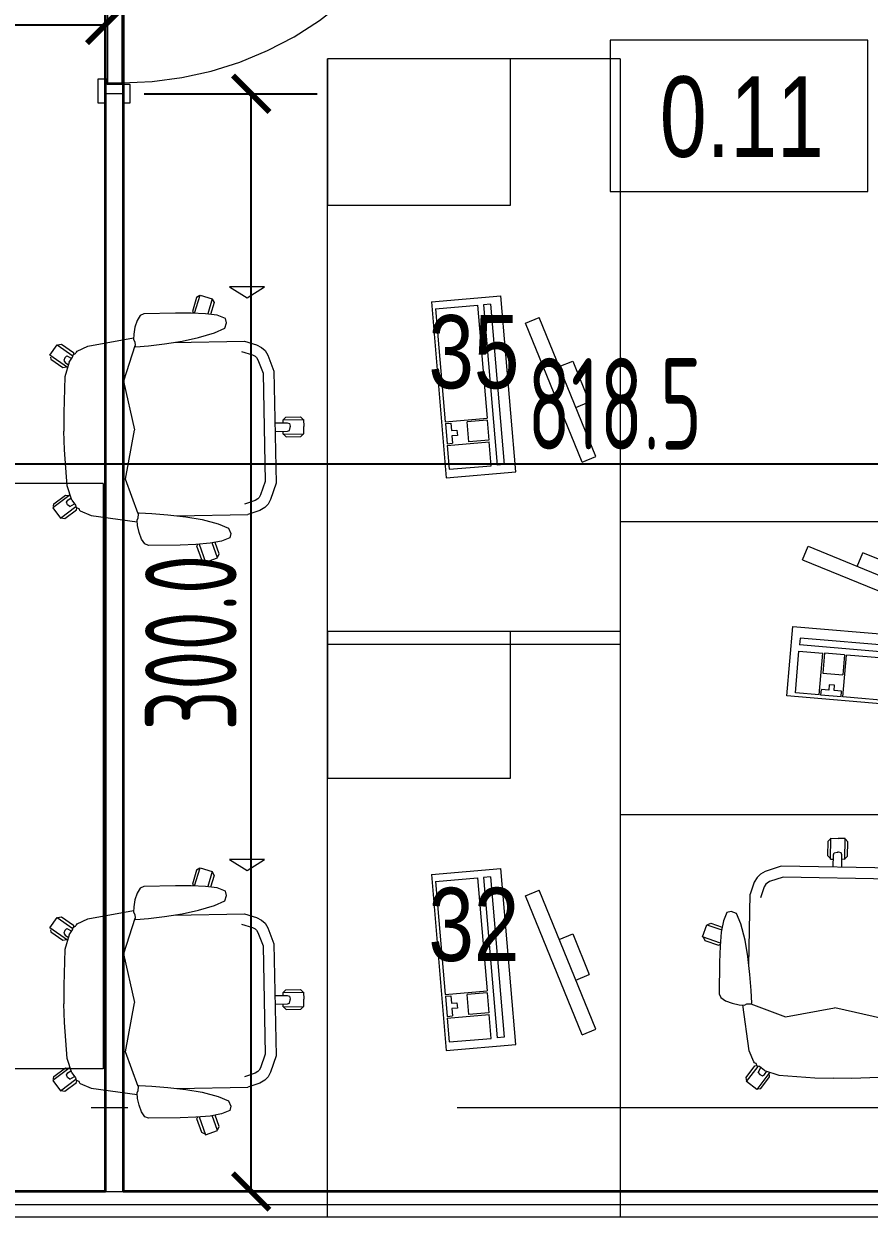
# Model space of a CAD drawing. Extents: x 6529560 to 6558080, y 5579316 to 5588131.
# Drawn here: x 6543783.3 to 6543785.61, y 5579604.228 to 5579607.489 of the extents above; entities that cross this region are included whole.
import ezdxf
from ezdxf.enums import TextEntityAlignment as Align

# ---------------------------------------------------------------- set-up
doc = ezdxf.new("R2010")
doc.units = 0
doc.header["$MEASUREMENT"] = 0
doc.header["$PDSIZE"] = -5
doc.linetypes.add('ACAD_ISO10W100', pattern=[18, 12, -3, 0, -3])
doc.linetypes.add('GR_SOLID', pattern=[0])
doc.layers.get('0').update_dxf_attribs({"color": 2, "linetype": 'CONTINUOUS', "lineweight": 5})
doc.layers.get('Defpoints').update_dxf_attribs({"linetype": 'CONTINUOUS'})
for name, color, linetype, lineweight in [('arch_drzwi i okna', 4, 'CONTINUOUS', 15), ('arch_meble', 5, 'GR_SOLID', 13), ('arch_opisy', 20, 'CONTINUOUS', 13), ('arch_osie', 181, 'CONTINUOUS', 5), ('arch_powierzchnia', 6, 'CONTINUOUS', 35), ('arch_sciany dzialowe cienkie na hali', 52, 'CONTINUOUS', 15), ('arch_wymiary', 2, 'CONTINUOUS', 13), ('AUSSENMASSE_N3', 7, 'GR_SOLID', 18)]:
    doc.layers.add(name, color=color, linetype=linetype, lineweight=lineweight)
doc.styles.add('ISO8', font='iso8.shx', dxfattribs={"width": 0.7})
doc.styles.get("Standard").update_dxf_attribs({"font": 'arial.ttf', "width": 0.75})
doc.dimstyles.new('biura', dxfattribs={"dimtxt": 0.25, "dimasz": 0.1, "dimexe": 0.18, "dimexo": 0.0625, "dimgap": 0.04, "dimtad": 1, "dimdec": 1, "dimlfac": 100, "dimzin": 0, "dimdsep": 46, "dimtxsty": 'ISO8', "dimblk": 'ARCHTICK', "dimcen": 0.09, "dimadec": 0, "dimazin": 0, "dimtfac": 1, "dimtdec": 1, "dimtix": 1, "dimtofl": 0, "dimtmove": 0, "dimatfit": 3, "dimldrblk": 'ARCHTICK', "dimfxl": 0.2, "dimfxlon": 1, "dimtolj": 1, "dimtzin": 0, "dimarcsym": 0})

# ---------------------------------------------------------------- blocks, each defined once
blk = doc.blocks.new('_ArchTick')
at = {"color": 0, "linetype": 'ByBlock', "const_width": 0.15}
blk.add_lwpolyline([(-0.5, -0.5), (0.5, 0.5)], dxfattribs=at)
blk = doc.blocks.new('*D319')
at = {"layer": 'arch_wymiary', "color": 0, "lineweight": -2, "transparency": 16777216}
for p, q in [((6543780.8222, 5579606.0893), (6543780.8222, 5579606.4652)), ((6543789.0072, 5579606.0894), (6543789.0072, 5579606.4652)), ((6543789.0072, 5579606.2852), (6543780.8222, 5579606.2852))]:
    blk.add_line(p, q, dxfattribs=at)
at = {"layer": 'Defpoints', "color": 0, "transparency": 16777216}
for p in [(6543780.8222, 5579606.2852), (6543780.8222, 5579606.0268), (6543789.0072, 5579606.0269)]:
    blk.add_point(p, dxfattribs=at)
at = {"layer": 'arch_wymiary', "color": 0, "lineweight": -2, "transparency": 16777216, "xscale": 0.1, "yscale": 0.1, "zscale": 0.1, "rotation": 180}
blk.add_blockref('_ArchTick', (6543780.8222, 5579606.2852), dxfattribs=at)
at = {"layer": 'arch_wymiary', "color": 0, "lineweight": -2, "transparency": 16777216, "xscale": 0.1, "yscale": 0.1, "zscale": 0.1}
blk.add_blockref('_ArchTick', (6543789.0072, 5579606.2852), dxfattribs=at)
at = {"layer": 'arch_wymiary', "color": 0, "transparency": 16777216, "insert": (6543784.9147, 5579606.4502), "char_height": 0.25, "attachment_point": 5, "style": 'ISO8'}
blk.add_mtext('\\A1;818.5', dxfattribs=at)
blk = doc.blocks.new('*D350')
at = {"layer": 'arch_wymiary', "color": 0, "lineweight": -2, "transparency": 16777216}
for p, q in [((6543780.8222, 5579607.0387), (6543780.8222, 5579607.6657)), ((6543783.5222, 5579607.0466), (6543783.5222, 5579607.6657)), ((6543780.8222, 5579607.4857), (6543783.5222, 5579607.4857))]:
    blk.add_line(p, q, dxfattribs=at)
at = {"layer": 'Defpoints', "color": 0, "transparency": 16777216}
for p in [(6543783.5222, 5579607.4857), (6543780.8222, 5579606.9762), (6543783.5222, 5579606.9841)]:
    blk.add_point(p, dxfattribs=at)
at = {"layer": 'arch_wymiary', "color": 0, "lineweight": -2, "transparency": 16777216, "xscale": 0.1, "yscale": 0.1, "zscale": 0.1, "rotation": 180}
blk.add_blockref('_ArchTick', (6543780.8222, 5579607.4857), dxfattribs=at)
at = {"layer": 'arch_wymiary', "color": 0, "lineweight": -2, "transparency": 16777216, "xscale": 0.1, "yscale": 0.1, "zscale": 0.1}
blk.add_blockref('_ArchTick', (6543783.5222, 5579607.4857), dxfattribs=at)
at = {"layer": 'arch_wymiary', "color": 0, "transparency": 16777216, "insert": (6543782.1722, 5579607.6507), "char_height": 0.25, "attachment_point": 5, "style": 'ISO8'}
blk.add_mtext('\\A1;270.0', dxfattribs=at)
blk = doc.blocks.new('*D351')
at = {"layer": 'arch_wymiary', "color": 0, "lineweight": -2, "transparency": 16777216}
for p, q in [((6543783.6289, 5579607.2977), (6543784.1011, 5579607.2977)), ((6543783.9211, 5579604.2977), (6543783.9211, 5579607.2977)), ((6543783.6289, 5579604.2977), (6543784.1011, 5579604.2977))]:
    blk.add_line(p, q, dxfattribs=at)
at = {"layer": 'Defpoints', "color": 0, "transparency": 16777216}
for p in [(6543783.5664, 5579607.2977), (6543783.9211, 5579607.2977), (6543783.5664, 5579604.2977)]:
    blk.add_point(p, dxfattribs=at)
at = {"layer": 'arch_wymiary', "color": 0, "lineweight": -2, "transparency": 16777216, "xscale": 0.1, "yscale": 0.1, "zscale": 0.1}
for p, rotation in [((6543783.9211, 5579607.2977), 90), ((6543783.9211, 5579604.2977), 270)]:
    blk.add_blockref('_ArchTick', p, dxfattribs=dict(at, rotation=rotation))
at = {"layer": 'arch_wymiary', "color": 0, "transparency": 16777216, "insert": (6543783.7561, 5579605.7977), "char_height": 0.25, "attachment_point": 5, "rotation": 90, "style": 'ISO8'}
blk.add_mtext('\\A1;300.0', dxfattribs=at)
blk = doc.blocks.new('biurko4')
at = {"layer": 'arch_meble'}
for p, q in [((3146.1405, -1176.7307, 0.0198), (3144.5405, -1176.7307, 0.0198)), ((3144.5405, -1176.7307, 0.0198), (3144.5405, -1177.3307, 0.0198)), ((3145.3347, -1176.8473, 0.0198), (3145.3498, -1176.8103, 0.0198)), ((3145.3498, -1176.8103, 0.0198), (3145.7296, -1176.9652, 0.0198)), ((3145.4841, -1176.8651, 0.0198), (3145.4992, -1176.8281, 0.0198)), ((3145.6104, -1176.8734, 0.0198), (3145.4992, -1176.8281, 0.0198)), ((3145.3347, -1176.8473, 0.0198), (3145.7145, -1177.0023, 0.0198)), ((3145.5953, -1176.9105, 0.0198), (3145.6104, -1176.8734, 0.0198)), ((3145.7145, -1177.0023, 0.0198), (3145.7296, -1176.9652, 0.0198)), ((3145.2916, -1177.2188, 0.0198), (3145.4323, -1177.0904, 0.0198)), ((3145.4323, -1177.0904, 0.0198), (3145.7578, -1177.4467, 0.0198)), ((3145.4253, -1177.1274, 0.0198), (3145.4115, -1177.14, 0.0198)), ((3145.722, -1177.4523, 0.0198), (3145.4253, -1177.1274, 0.0198)), ((3145.3143, -1177.2288, 0.0198), (3145.399, -1177.1514, 0.0198)), ((3145.399, -1177.1514, 0.0198), (3145.4428, -1177.1994, 0.0198)), ((3145.7082, -1177.4649, 0.0198), (3145.4115, -1177.14, 0.0198)), ((3145.3581, -1177.2768, 0.0198), (3145.4428, -1177.1994, 0.0198)), ((3145.6171, -1177.5752, 0.0198), (3145.2916, -1177.2188, 0.0198)), ((3145.3581, -1177.2768, 0.0198), (3145.3143, -1177.2288, 0.0198)), ((3145.4462, -1177.2031, 0.0198), (3145.4058, -1177.24, 0.0198)), ((3145.4833, -1177.2437, 0.0198), (3145.4462, -1177.2031, 0.0198)), ((3145.4019, -1177.3248, 0.0198), (3145.4866, -1177.2474, 0.0198)), ((3145.4058, -1177.24, 0.0198), (3145.4429, -1177.2806, 0.0198)), ((3145.4833, -1177.2437, 0.0198), (3145.4429, -1177.2806, 0.0198)), ((3145.6957, -1177.4763, 0.0198), (3145.4866, -1177.2474, 0.0198)), ((3145.3615, -1177.2805, 0.0198), (3145.3725, -1177.2704, 0.0198)), ((3145.3986, -1177.3211, 0.0198), (3145.3615, -1177.2805, 0.0198)), ((3145.386, -1177.2851, 0.0198), (3145.3725, -1177.2704, 0.0198)), ((3145.3971, -1177.275, 0.0198), (3145.386, -1177.2851, 0.0198)), ((3145.3961, -1177.2962, 0.0198), (3145.4072, -1177.2861, 0.0198)), ((3145.4096, -1177.311, 0.0198), (3145.3961, -1177.2962, 0.0198)), ((3145.4072, -1177.2861, 0.0198), (3145.3971, -1177.275, 0.0198)), ((3144.5405, -1177.3307, 0.0198), (3145.1698, -1177.3307, 0.0198)), ((3145.3986, -1177.3211, 0.0198), (3145.4096, -1177.311, 0.0198)), ((3145.611, -1177.5537, 0.0198), (3145.4019, -1177.3248, 0.0198)), ((3144.9462, -1177.411, 0.0198), (3144.9406, -1177.4197, 0.0198)), ((3144.9406, -1177.4197, 0.0198), (3144.9494, -1177.4587, 0.0198)), ((3144.9459, -1177.4098, 0.0198), (3144.9801, -1177.4021, 0.0198)), ((3144.9572, -1177.4602, 0.0198), (3144.9459, -1177.4098, 0.0198)), ((3144.9801, -1177.4021, 0.0198), (3144.9895, -1177.4443, 0.0198)), ((3144.9802, -1177.4029, 0.0198), (3144.9894, -1177.4088, 0.0198)), ((3144.9894, -1177.4088, 0.0198), (3144.9967, -1177.4414, 0.0198)), ((3144.946, -1177.5582, 0.0198), (3145.1132, -1177.4594, 0.0198)), ((3144.9837, -1177.4466, 0.0198), (3144.9492, -1177.4643, 0.0198)), ((3144.9494, -1177.4587, 0.0198), (3144.9541, -1177.4618, 0.0198)), ((3145.0133, -1177.4347, 0.0198), (3144.9837, -1177.4466, 0.0198)), ((3145.0373, -1177.431, 0.0198), (3145.0133, -1177.4347, 0.0198)), ((3145.031, -1177.4804, 0.0198), (3145.0487, -1177.4549, 0.0198)), ((3145.0459, -1177.4397, 0.0198), (3145.0373, -1177.431, 0.0198)), ((3145.0487, -1177.4549, 0.0198), (3145.0459, -1177.4397, 0.0198)), ((3145.147, -1177.4516, 0.0198), (3145.1132, -1177.4594, 0.0198)), ((3145.1625, -1177.4513, 0.0198), (3145.147, -1177.4516, 0.0198)), ((3145.175, -1177.4545, 0.0198), (3145.1625, -1177.4513, 0.0198)), ((3145.1875, -1177.4616, 0.0198), (3145.175, -1177.4545, 0.0198)), ((3145.2236, -1177.491, 0.0198), (3145.1875, -1177.4616, 0.0198)), ((3145.6171, -1177.5752, 0.0198), (3145.7578, -1177.4467, 0.0198)), ((3145.722, -1177.4523, 0.0198), (3145.7082, -1177.4649, 0.0198)), ((3144.9117, -1177.4857, 0.0198), (3144.8372, -1177.5299, 0.0198)), ((3144.9492, -1177.4643, 0.0198), (3144.9117, -1177.4857, 0.0198)), ((3144.9992, -1177.513, 0.0198), (3145.031, -1177.4804, 0.0198)), ((3145.1507, -1177.4814, 0.0198), (3145.1199, -1177.4885, 0.0198)), ((3145.159, -1177.4813, 0.0198), (3145.1507, -1177.4814, 0.0198)), ((3145.1636, -1177.4824, 0.0198), (3145.159, -1177.4813, 0.0198)), ((3145.1705, -1177.4864, 0.0198), (3145.1636, -1177.4824, 0.0198)), ((3145.2006, -1177.5109, 0.0198), (3145.1705, -1177.4864, 0.0198)), ((3145.3798, -1177.7553, 0.0198), (3145.2236, -1177.491, 0.0198)), ((3145.611, -1177.5537, 0.0198), (3145.6957, -1177.4763, 0.0198)), ((3144.9651, -1177.543, 0.0198), (3144.9992, -1177.513, 0.0198)), ((3145.3514, -1177.7659, 0.0198), (3145.2006, -1177.5109, 0.0198)), ((3144.831, -1177.5388, 0.0198), (3144.8302, -1177.5552, 0.0198)), ((3144.8302, -1177.5552, 0.0198), (3144.8339, -1177.5735, 0.0198)), ((3144.8372, -1177.5299, 0.0198), (3144.831, -1177.5388, 0.0198)), ((3144.9266, -1177.5737, 0.0198), (3144.9651, -1177.543, 0.0198)), ((3144.8339, -1177.5735, 0.0198), (3144.8405, -1177.5919, 0.0198)), ((3144.8405, -1177.5919, 0.0198), (3144.8472, -1177.605, 0.0198)), ((3144.8912, -1177.6, 0.0198), (3144.9266, -1177.5737, 0.0198)), ((3145.3104, -1177.5954, 0.0198), (3145.3595, -1177.5664, 0.0198)), ((3145.3114, -1177.5948, 0.0198), (3145.314, -1177.5848, 0.0198)), ((3145.314, -1177.5848, 0.0198), (3145.3485, -1177.5645, 0.0198)), ((3145.3485, -1177.5645, 0.0198), (3145.3584, -1177.567, 0.0198)), ((3145.3595, -1177.5664, 0.0198), (3145.3694, -1177.5832, 0.0198)), ((3145.3793, -1177.5999, 0.0198), (3145.3694, -1177.5832, 0.0198)), ((3144.7476, -1177.682, 0.0198), (3144.8451, -1177.6009, 0.0198)), ((3144.8472, -1177.605, 0.0198), (3144.8536, -1177.6088, 0.0198)), ((3144.8536, -1177.6088, 0.0198), (3144.859, -1177.6169, 0.0198)), ((3144.859, -1177.6169, 0.0198), (3144.8593, -1177.6183, 0.0198)), ((3144.8593, -1177.6183, 0.0198), (3144.8794, -1177.7177, 0.0198)), ((3144.8593, -1177.6183, 0.0198), (3144.8623, -1177.6192, 0.0198)), ((3144.8623, -1177.6192, 0.0198), (3144.8912, -1177.6, 0.0198)), ((3145.2958, -1177.6132, 0.0198), (3145.3246, -1177.5962, 0.0198)), ((3145.3076, -1177.6331, 0.0198), (3145.3364, -1177.6161, 0.0198)), ((3145.3104, -1177.5954, 0.0198), (3145.3144, -1177.6022, 0.0198)), ((3145.3246, -1177.5962, 0.0198), (3145.3308, -1177.595, 0.0198)), ((3145.3302, -1177.6289, 0.0198), (3145.3262, -1177.6222, 0.0198)), ((3145.3302, -1177.6289, 0.0198), (3145.3793, -1177.5999, 0.0198)), ((3145.3308, -1177.595, 0.0198), (3145.3363, -1177.6005, 0.0198)), ((3145.3363, -1177.6005, 0.0198), (3145.3373, -1177.6021, 0.0198)), ((3145.3364, -1177.6161, 0.0198), (3145.3404, -1177.6113, 0.0198)), ((3145.3383, -1177.6038, 0.0198), (3145.3373, -1177.6021, 0.0198)), ((3145.3404, -1177.6113, 0.0198), (3145.3383, -1177.6038, 0.0198)), ((3145.3412, -1177.6309, 0.0198), (3145.3757, -1177.6105, 0.0198)), ((3145.3757, -1177.6105, 0.0198), (3145.3782, -1177.6005, 0.0198)), ((3145.3312, -1177.6283, 0.0198), (3145.3412, -1177.6309, 0.0198)), ((3144.7289, -1177.7086, 0.0198), (3144.7476, -1177.682, 0.0198)), ((3144.6691, -1177.7547, 0.0198), (3144.6724, -1177.7199, 0.0198)), ((3144.6724, -1177.7199, 0.0198), (3144.7245, -1177.7248, 0.0198)), ((3144.6732, -1177.72, 0.0198), (3144.6816, -1177.713, 0.0198)), ((3144.6816, -1177.713, 0.0198), (3144.7214, -1177.7168, 0.0198)), ((3144.7214, -1177.7168, 0.0198), (3144.7248, -1177.7208, 0.0198)), ((3144.7236, -1177.7225, 0.0198), (3144.7282, -1177.7161, 0.0198)), ((3144.7261, -1177.7289, 0.0198), (3144.7236, -1177.7225, 0.0198)), ((3144.7277, -1177.7136, 0.0198), (3144.7281, -1177.7114, 0.0198)), ((3144.7282, -1177.7161, 0.0198), (3144.7277, -1177.7136, 0.0198)), ((3144.7281, -1177.7114, 0.0198), (3144.7289, -1177.7086, 0.0198)), ((3144.8794, -1177.7177, 0.0198), (3144.9704, -1177.8183, 0.0198)), ((3144.728, -1177.7603, 0.0198), (3144.6691, -1177.7547, 0.0198)), ((3144.7106, -1177.7335, 0.0198), (3144.7079, -1177.7408, 0.0198)), ((3144.7079, -1177.7408, 0.0198), (3144.7092, -1177.7485, 0.0198)), ((3144.7092, -1177.7485, 0.0198), (3144.7148, -1177.7512, 0.0198)), ((3144.7106, -1177.7335, 0.0198), (3144.7256, -1177.7331, 0.0198)), ((3144.7148, -1177.7512, 0.0198), (3144.726, -1177.7522, 0.0198)), ((3144.7243, -1177.7452, 0.0198), (3144.7261, -1177.7289, 0.0198)), ((3144.7243, -1177.7452, 0.0198), (3144.7342, -1177.7858, 0.0198)), ((3145.3882, -1177.8011, 0.0198), (3145.3798, -1177.7553, 0.0198)), ((3144.6732, -1177.7584, 0.0198), (3144.6769, -1177.7628, 0.0198)), ((3144.6769, -1177.7628, 0.0198), (3144.7168, -1177.7666, 0.0198)), ((3144.7168, -1177.7666, 0.0198), (3144.7247, -1177.76, 0.0198)), ((3144.7342, -1177.7858, 0.0198), (3144.7793, -1177.8729, 0.0198)), ((3145.3583, -1177.8041, 0.0198), (3145.3514, -1177.7659, 0.0198)), ((3145.0153, -1177.9477, 0.0198), (3144.971, -1177.8194, 0.0198)), ((3145.3531, -1177.8238, 0.0198), (3145.3573, -1177.8166, 0.0198)), ((3145.3573, -1177.8166, 0.0198), (3145.3584, -1177.812, 0.0198)), ((3145.3584, -1177.812, 0.0198), (3145.3583, -1177.8041, 0.0198)), ((3145.3852, -1177.828, 0.0198), (3145.3884, -1177.8155, 0.0198)), ((3145.3884, -1177.8155, 0.0198), (3145.3882, -1177.8011, 0.0198)), ((3145.3321, -1177.8474, 0.0198), (3145.3531, -1177.8238, 0.0198)), ((3145.3544, -1177.8673, 0.0198), (3145.3774, -1177.8415, 0.0198)), ((3145.3774, -1177.8415, 0.0198), (3145.3852, -1177.828, 0.0198)), ((3144.7793, -1177.8729, 0.0198), (3144.8049, -1177.9169, 0.0198)), ((3145.1872, -1177.9661, 0.0198), (3145.3544, -1177.8673, 0.0198)), ((3144.8311, -1177.9605, 0.0198), (3144.8049, -1177.9169, 0.0198)), ((3145.0927, -1178.0131, 0.0198), (3145.0153, -1177.9477, 0.0198)), ((3145.2097, -1177.9568, 0.0198), (3145.2524, -1177.9413, 0.0198)), ((3145.2524, -1177.9413, 0.0198), (3145.2963, -1177.9292, 0.0198)), ((3145.2963, -1177.9292, 0.0198), (3145.3271, -1177.926, 0.0198)), ((3145.3271, -1177.926, 0.0198), (3145.3391, -1177.9357, 0.0198)), ((3145.3426, -1177.9475, 0.0198), (3145.3278, -1177.9667, 0.0198)), ((3145.3391, -1177.9357, 0.0198), (3145.3426, -1177.9475, 0.0198)), ((3144.8857, -1178.0421, 0.0198), (3144.8311, -1177.9605, 0.0198)), ((3145.1241, -1177.9941, 0.0198), (3145.1642, -1177.9756, 0.0198)), ((3145.1642, -1177.9756, 0.0198), (3145.2097, -1177.9568, 0.0198)), ((3145.3278, -1177.9667, 0.0198), (3145.3031, -1177.9869, 0.0198)), ((3145.3403, -1178.0115, 0.0198), (3145.3079, -1177.983, 0.0198)), ((3145.339, -1178.0001, 0.0198), (3145.314, -1177.978, 0.0198)), ((3145.0927, -1178.0131, 0.0198), (3145.0934, -1178.0101, 0.0198)), ((3145.0938, -1178.014, 0.0198), (3145.0927, -1178.0131, 0.0198)), ((3145.0934, -1178.0101, 0.0198), (3145.1241, -1177.9941, 0.0198)), ((3145.0983, -1178.0227, 0.0198), (3145.0938, -1178.014, 0.0198)), ((3145.2709, -1178.0086, 0.0198), (3145.2342, -1178.0311, 0.0198)), ((3145.3031, -1177.9869, 0.0198), (3145.2709, -1178.0086, 0.0198)), ((3145.2759, -1178.0112, 0.0198), (3145.2756, -1178.0055, 0.0198)), ((3145.3059, -1178.0376, 0.0198), (3145.2759, -1178.0112, 0.0198)), ((3145.2784, -1178.0036, 0.0198), (3145.3172, -1178.0378, 0.0198)), ((3145.3172, -1178.0378, 0.0198), (3145.3403, -1178.0115, 0.0198)), ((3145.3397, -1178.011, 0.0198), (3145.339, -1178.0001, 0.0198)), ((3144.9164, -1178.0703, 0.0198), (3144.8857, -1178.0421, 0.0198)), ((3144.9831, -1178.0804, 0.0198), (3145.1011, -1178.0339, 0.0198)), ((3145.0985, -1178.0301, 0.0198), (3145.0983, -1178.0227, 0.0198)), ((3145.1068, -1178.0423, 0.0198), (3145.0985, -1178.0301, 0.0198)), ((3145.1197, -1178.057, 0.0198), (3145.1068, -1178.0423, 0.0198)), ((3145.2342, -1178.0311, 0.0198), (3145.1595, -1178.0751, 0.0198)), ((3145.3163, -1178.037, 0.0198), (3145.3059, -1178.0376, 0.0198)), ((3144.8782, -1178.1033, 0.0198), (3144.8941, -1178.0666, 0.0198)), ((3144.905, -1178.0598, 0.0198), (3144.8815, -1178.114, 0.0198)), ((3144.8941, -1178.0666, 0.0198), (3144.9037, -1178.0628, 0.0198)), ((3144.9063, -1178.0819, 0.0198), (3144.9066, -1178.0757, 0.0198)), ((3144.9066, -1178.0757, 0.0198), (3144.9111, -1178.0654, 0.0198)), ((3144.9136, -1178.1279, 0.0198), (3144.9344, -1178.0799, 0.0198)), ((3144.9164, -1178.0703, 0.0198), (3144.9316, -1178.0765, 0.0198)), ((3144.9201, -1178.0879, 0.0198), (3144.9277, -1178.0749, 0.0198)), ((3144.9316, -1178.0765, 0.0198), (3144.9361, -1178.0818, 0.0198)), ((3144.9361, -1178.0818, 0.0198), (3144.9439, -1178.0809, 0.0198)), ((3144.94, -1178.0864, 0.0198), (3144.938, -1178.0816, 0.0198)), ((3144.9439, -1178.0809, 0.0198), (3144.9458, -1178.0824, 0.0198)), ((3144.9507, -1178.0839, 0.0198), (3144.9831, -1178.0804, 0.0198)), ((3145.134, -1178.0691, 0.0198), (3145.1197, -1178.057, 0.0198)), ((3145.1487, -1178.0762, 0.0198), (3145.134, -1178.0691, 0.0198)), ((3145.1595, -1178.0751, 0.0198), (3145.1487, -1178.0762, 0.0198)), ((3144.8803, -1178.1086, 0.0198), (3144.8782, -1178.1033, 0.0198)), ((3144.8815, -1178.114, 0.0198), (3144.9136, -1178.1279, 0.0198)), ((3144.9124, -1178.0867, 0.0198), (3144.9063, -1178.0819, 0.0198)), ((3144.9201, -1178.0879, 0.0198), (3144.9124, -1178.0867, 0.0198)), ((3144.9241, -1178.1231, 0.0198), (3144.94, -1178.0864, 0.0198)), ((3144.9458, -1178.0824, 0.0198), (3144.9479, -1178.0832, 0.0198)), ((3144.9479, -1178.0832, 0.0198), (3144.9507, -1178.0839, 0.0198)), ((3144.914, -1178.1272, 0.0198), (3144.9241, -1178.1231, 0.0198))]:
    blk.add_line(p, q, dxfattribs=at)
at = {"layer": 'arch_meble', "extrusion": (0, 0, -1)}
blk.add_lwpolyline([(-3144.9705, -1177.3307), (-3144.9705, -1176.7307), (-3144.5505, -1176.7307), (-3144.5505, -1177.3307), (-3144.9705, -1177.3307)], dxfattribs=at)
at = {"layer": 'arch_meble'}
blk.add_lwpolyline([(3146.1405, -1176.7307), (3146.1405, -1178.3307), (3145.5405, -1178.3307), (3145.5405, -1177.7387)], dxfattribs=at)
at = {"layer": 'arch_meble', "elevation": 0.0198}
blk.add_lwpolyline([(3144.7126, -1177.3535), (3144.8084, -1177.3535), (3144.7605, -1177.3837), (3144.7126, -1177.3535)], dxfattribs=at)
at = {"layer": 'arch_meble'}
blk.add_arc((3145.1406, -1177.7297, 0.0198), 0.4, 358.7027, 94.195, dxfattribs=at)
blk = doc.blocks.new('biurko dostawka')
at = {"layer": 'arch_meble', "color": 0}
for p, q in [((6555863.26, 5577522.73, 7.3), (6555703.26, 5577522.73, 7.3)), ((6555703.26, 5577522.73, 7.3), (6555703.26, 5577442.73, 7.3)), ((6555863.26, 5577522.73, 7.3), (6555863.26, 5577442.73, 7.3)), ((6555753.11, 5577512.35, 7.3), (6555754.62, 5577516.06, 7.3)), ((6555754.62, 5577516.06, 7.3), (6555792.6, 5577500.56, 7.3)), ((6555768.05, 5577510.58, 7.3), (6555769.56, 5577514.28, 7.3)), ((6555780.68, 5577509.74, 7.3), (6555769.56, 5577514.28, 7.3)), ((6555753.11, 5577512.35, 7.3), (6555791.09, 5577496.86, 7.3)), ((6555779.17, 5577506.04, 7.3), (6555780.68, 5577509.74, 7.3)), ((6555791.09, 5577496.86, 7.3), (6555792.6, 5577500.56, 7.3)), ((6555748.8, 5577475.2, 7.3), (6555750.42, 5577494.18, 7.3)), ((6555750.42, 5577494.18, 7.3), (6555798.5, 5577490.1, 7.3)), ((6555752.41, 5577490.99, 7.3), (6555752.25, 5577489.12, 7.3)), ((6555796.25, 5577487.27, 7.3), (6555752.41, 5577490.99, 7.3)), ((6555751.14, 5577476.01, 7.3), (6555752.11, 5577487.44, 7.3)), ((6555752.11, 5577487.44, 7.3), (6555758.59, 5577486.89, 7.3)), ((6555796.1, 5577485.4, 7.3), (6555752.25, 5577489.12, 7.3)), ((6555796.25, 5577487.27, 7.3), (6555796.1, 5577485.4, 7.3)), ((6555796.89, 5577471.12, 7.3), (6555798.5, 5577490.1, 7.3)), ((6555757.62, 5577475.46, 7.3), (6555758.59, 5577486.89, 7.3)), ((6555759.09, 5577486.85, 7.3), (6555758.62, 5577481.39, 7.3)), ((6555764.57, 5577486.38, 7.3), (6555759.09, 5577486.85, 7.3)), ((6555764.09, 5577474.91, 7.3), (6555765.06, 5577486.34, 7.3)), ((6555764.57, 5577486.38, 7.3), (6555764.1, 5577480.93, 7.3)), ((6555795.95, 5577483.72, 7.3), (6555765.06, 5577486.34, 7.3)), ((6555794.98, 5577472.28, 7.3), (6555795.95, 5577483.72, 7.3)), ((6555758.62, 5577481.39, 7.3), (6555764.1, 5577480.93, 7.3)), ((6555760.36, 5577478.24, 7.3), (6555760.24, 5577476.74, 7.3)), ((6555761.86, 5577478.11, 7.3), (6555760.36, 5577478.24, 7.3)), ((6555761.73, 5577476.61, 7.3), (6555761.86, 5577478.11, 7.3)), ((6555796.89, 5577471.12, 7.3), (6555748.8, 5577475.2, 7.3)), ((6555757.62, 5577475.46, 7.3), (6555751.14, 5577476.01, 7.3)), ((6555758.12, 5577475.42, 7.3), (6555758.24, 5577476.91, 7.3)), ((6555763.6, 5577474.95, 7.3), (6555758.12, 5577475.42, 7.3)), ((6555760.24, 5577476.74, 7.3), (6555758.24, 5577476.91, 7.3)), ((6555763.72, 5577476.44, 7.3), (6555761.73, 5577476.61, 7.3)), ((6555763.6, 5577474.95, 7.3), (6555763.72, 5577476.44, 7.3)), ((6555794.98, 5577472.28, 7.3), (6555764.09, 5577474.91, 7.3)), ((6555703.26, 5577442.73, 7.3), (6555863.26, 5577442.73, 7.3)), ((6555760.02, 5577431.44, 7.3), (6555760.1, 5577435.44, 7.3)), ((6555760.1, 5577435.44, 7.3), (6555760.84, 5577436.16, 7.3)), ((6555760.73, 5577430.58, 7.3), (6555760.84, 5577436.28, 7.3)), ((6555760.84, 5577436.28, 7.3), (6555762.79, 5577436.24, 7.3)), ((6555764.73, 5577436.2, 7.3), (6555762.79, 5577436.24, 7.3)), ((6555764.62, 5577430.5, 7.3), (6555764.73, 5577436.2, 7.3)), ((6555765.45, 5577435.33, 7.3), (6555764.73, 5577436.08, 7.3)), ((6555765.37, 5577431.34, 7.3), (6555765.45, 5577435.33, 7.3)), ((6555761.47, 5577428.4, 7.3), (6555761.54, 5577431.75, 7.3)), ((6555761.54, 5577431.75, 7.3), (6555761.77, 5577432.33, 7.3)), ((6555761.77, 5577432.33, 7.3), (6555762.52, 5577432.51, 7.3)), ((6555762.52, 5577432.51, 7.3), (6555762.71, 5577432.51, 7.3)), ((6555762.91, 5577432.51, 7.3), (6555762.71, 5577432.51, 7.3)), ((6555763.65, 5577432.29, 7.3), (6555762.91, 5577432.51, 7.3)), ((6555763.86, 5577431.7, 7.3), (6555763.65, 5577432.29, 7.3)), ((6555763.79, 5577428.36, 7.3), (6555763.86, 5577431.7, 7.3)), ((6555747.29, 5577428.68, 7.3), (6555742.89, 5577427.15, 7.3)), ((6555777.98, 5577428.08, 7.3), (6555747.29, 5577428.68, 7.3)), ((6555760.73, 5577430.7, 7.3), (6555760.02, 5577431.44, 7.3)), ((6555760.73, 5577430.58, 7.3), (6555761.52, 5577430.56, 7.3)), ((6555764.62, 5577430.5, 7.3), (6555763.84, 5577430.52, 7.3)), ((6555764.62, 5577430.62, 7.3), (6555765.37, 5577431.34, 7.3)), ((6555740.69, 5577425.57, 7.3), (6555739.9, 5577424.24, 7.3)), ((6555741.62, 5577426.47, 7.3), (6555740.69, 5577425.57, 7.3)), ((6555742.89, 5577427.15, 7.3), (6555741.62, 5577426.47, 7.3)), ((6555747.77, 5577425.68, 7.3), (6555744.1, 5577424.41, 7.3)), ((6555777.38, 5577425.1, 7.3), (6555747.77, 5577425.68, 7.3)), ((6555781, 5577423.68, 7.3), (6555777.38, 5577425.1, 7.3)), ((6555782.32, 5577426.37, 7.3), (6555777.98, 5577428.08, 7.3)), ((6555783.55, 5577425.64, 7.3), (6555782.32, 5577426.37, 7.3)), ((6555784.45, 5577424.71, 7.3), (6555783.55, 5577425.64, 7.3)), ((6555797.96, 5577420.73, 7.3), (6555800.98, 5577425.52, 7.3)), ((6555800.98, 5577425.52, 7.3), (6555800.98, 5577415.94, 7.3)), ((6555739.9, 5577424.24, 7.3), (6555738.79, 5577420.96, 7.3)), ((6555742.64, 5577422.98, 7.3), (6555741.62, 5577419.99, 7.3)), ((6555743.06, 5577423.7, 7.3), (6555742.64, 5577422.98, 7.3)), ((6555743.4, 5577424.03, 7.3), (6555743.06, 5577423.7, 7.3)), ((6555744.1, 5577424.41, 7.3), (6555743.4, 5577424.03, 7.3)), ((6555781.68, 5577423.28, 7.3), (6555781, 5577423.68, 7.3)), ((6555782.01, 5577422.93, 7.3), (6555781.68, 5577423.28, 7.3)), ((6555782.4, 5577422.2, 7.3), (6555782.01, 5577422.93, 7.3)), ((6555783.3, 5577419.17, 7.3), (6555782.4, 5577422.2, 7.3)), ((6555785.18, 5577423.34, 7.3), (6555784.45, 5577424.71, 7.3)), ((6555786.17, 5577420.02, 7.3), (6555785.18, 5577423.34, 7.3)), ((6555738.41, 5577401.54, 7.3), (6555738.79, 5577420.96, 7.3)), ((6555785.78, 5577400.6, 7.3), (6555786.17, 5577420.02, 7.3)), ((6555800.98, 5577415.94, 7.3), (6555797.96, 5577420.73, 7.3)), ((6555732.39, 5577415.98, 7.3), (6555731.44, 5577413.75, 7.3)), ((6555733.58, 5577416.27, 7.3), (6555732.39, 5577415.98, 7.3)), ((6555735.02, 5577415.7, 7.3), (6555733.58, 5577416.27, 7.3)), ((6555736.26, 5577412.86, 7.3), (6555735.02, 5577415.7, 7.3)), ((6555725.77, 5577409.33, 7.3), (6555726.92, 5577412.64, 7.3)), ((6555726.92, 5577412.64, 7.3), (6555731, 5577411.22, 7.3)), ((6555727, 5577412.61, 7.3), (6555727.98, 5577413.09, 7.3)), ((6555727.98, 5577413.09, 7.3), (6555731.13, 5577411.99, 7.3)), ((6555731.44, 5577413.75, 7.3), (6555730.89, 5577410.61, 7.3)), ((6555737.36, 5577408.44, 7.3), (6555736.26, 5577412.86, 7.3)), ((6555788.38, 5577411.83, 7.3), (6555789.73, 5577414.62, 7.3)), ((6555789.73, 5577414.62, 7.3), (6555791.18, 5577415.13, 7.3)), ((6555791.18, 5577415.13, 7.3), (6555792.37, 5577414.8, 7.3)), ((6555792.37, 5577414.8, 7.3), (6555793.23, 5577412.54, 7.3)), ((6555793.23, 5577412.54, 7.3), (6555793.65, 5577409.37, 7.3)), ((6555730.65, 5577407.64, 7.3), (6555725.77, 5577409.33, 7.3)), ((6555725.89, 5577409.29, 7.3), (6555726.34, 5577408.36, 7.3)), ((6555730.89, 5577410.61, 7.3), (6555730.59, 5577406.74, 7.3)), ((6555787.1, 5577407.45, 7.3), (6555788.38, 5577411.83, 7.3)), ((6555796.66, 5577411.73, 7.3), (6555793.46, 5577410.76, 7.3)), ((6555797.7, 5577411.24, 7.3), (6555793.57, 5577409.99, 7.3)), ((6555793.65, 5577409.37, 7.3), (6555793.8, 5577405.49, 7.3)), ((6555797.62, 5577411.22, 7.3), (6555796.66, 5577411.73, 7.3)), ((6555798.71, 5577407.89, 7.3), (6555797.7, 5577411.24, 7.3)), ((6555726.34, 5577408.36, 7.3), (6555730.12, 5577407.05, 7.3)), ((6555730.12, 5577407.05, 7.3), (6555730.63, 5577407.3, 7.3)), ((6555730.59, 5577406.74, 7.3), (6555730.43, 5577402.43, 7.3)), ((6555738.11, 5577403.96, 7.3), (6555737.36, 5577408.44, 7.3)), ((6555786.17, 5577403.01, 7.3), (6555787.1, 5577407.45, 7.3)), ((6555793.77, 5577406.39, 7.3), (6555798.71, 5577407.89, 7.3)), ((6555794.28, 5577405.79, 7.3), (6555793.78, 5577406.05, 7.3)), ((6555793.8, 5577405.49, 7.3), (6555793.79, 5577401.19, 7.3)), ((6555798.11, 5577406.95, 7.3), (6555794.28, 5577405.79, 7.3)), ((6555798.6, 5577407.86, 7.3), (6555798.11, 5577406.95, 7.3)), ((6555730.43, 5577402.43, 7.3), (6555730.28, 5577393.77, 7.3)), ((6555738.71, 5577399.07, 7.3), (6555738.11, 5577403.96, 7.3)), ((6555785.39, 5577398.15, 7.3), (6555786.17, 5577403.01, 7.3)), ((6555739.07, 5577394.67, 7.3), (6555738.71, 5577399.07, 7.3)), ((6555793.79, 5577401.19, 7.3), (6555793.6, 5577392.52, 7.3)), ((6555784.85, 5577393.77, 7.3), (6555785.39, 5577398.15, 7.3)), ((6555730.28, 5577393.77, 7.3), (6555730.71, 5577392.78, 7.3)), ((6555730.71, 5577392.78, 7.3), (6555732.06, 5577391.85, 7.3)), ((6555739.19, 5577391.21, 7.3), (6555739.07, 5577394.67, 7.3)), ((6555784.59, 5577390.32, 7.3), (6555784.85, 5577393.77, 7.3)), ((6555793.6, 5577392.52, 7.3), (6555793.13, 5577391.55, 7.3)), ((6555732.06, 5577391.85, 7.3), (6555733.81, 5577391.2, 7.3)), ((6555733.81, 5577391.2, 7.3), (6555735.72, 5577390.79, 7.3)), ((6555735.72, 5577390.79, 7.3), (6555737.2, 5577390.67, 7.3)), ((6555738.5, 5577378.15, 7.3), (6555736.74, 5577390.71, 7.3)), ((6555737.2, 5577390.67, 7.3), (6555737.85, 5577391.01, 7.3)), ((6555737.85, 5577391.01, 7.3), (6555738.83, 5577391.05, 7.3)), ((6555738.83, 5577391.05, 7.3), (6555738.96, 5577391, 7.3)), ((6555738.96, 5577391, 7.3), (6555739.19, 5577391.21, 7.3)), ((6555738.96, 5577391, 7.3), (6555748.47, 5577387.48, 7.3)), ((6555748.47, 5577387.48, 7.3), (6555761.81, 5577389.93, 7.3)), ((6555775.18, 5577386.96, 7.3), (6555761.94, 5577389.93, 7.3)), ((6555784.82, 5577390.1, 7.3), (6555775.18, 5577386.96, 7.3)), ((6555784.82, 5577390.1, 7.3), (6555784.59, 5577390.32, 7.3)), ((6555784.77, 5577377.24, 7.3), (6555787.03, 5577389.72, 7.3)), ((6555784.95, 5577390.14, 7.3), (6555784.82, 5577390.1, 7.3)), ((6555785.92, 5577390.07, 7.3), (6555784.95, 5577390.14, 7.3)), ((6555786.57, 5577389.7, 7.3), (6555785.92, 5577390.07, 7.3)), ((6555788.04, 5577389.76, 7.3), (6555786.57, 5577389.7, 7.3)), ((6555789.96, 5577390.09, 7.3), (6555788.04, 5577389.76, 7.3)), ((6555791.75, 5577390.67, 7.3), (6555789.96, 5577390.09, 7.3)), ((6555793.13, 5577391.55, 7.3), (6555791.75, 5577390.67, 7.3)), ((6555739.78, 5577375.16, 7.3), (6555738.5, 5577378.15, 7.3)), ((6555783.37, 5577374.3, 7.3), (6555784.77, 5577377.24, 7.3)), ((6555737.67, 5577370.91, 7.3), (6555740.09, 5577374.1, 7.3)), ((6555737.77, 5577369.76, 7.3), (6555740.93, 5577373.94, 7.3)), ((6555739.98, 5577374.94, 7.3), (6555739.78, 5577375.16, 7.3)), ((6555740.15, 5577374.8, 7.3), (6555739.98, 5577374.94, 7.3)), ((6555740.09, 5577374.1, 7.3), (6555740.61, 5577374.17, 7.3)), ((6555740.38, 5577374.71, 7.3), (6555740.15, 5577374.8, 7.3)), ((6555740.69, 5577373.98, 7.3), (6555740.38, 5577374.71, 7.3)), ((6555741.36, 5577373.86, 7.3), (6555740.69, 5577373.98, 7.3)), ((6555740.94, 5577372.3, 7.3), (6555741.7, 5577373.6, 7.3)), ((6555742.66, 5577372.84, 7.3), (6555741.36, 5577373.86, 7.3)), ((6555742.66, 5577372.84, 7.3), (6555746.62, 5577371.55, 7.3)), ((6555780.41, 5577372.1, 7.3), (6555781.74, 5577373.06, 7.3)), ((6555782.1, 5577371.49, 7.3), (6555781.4, 5577372.81, 7.3)), ((6555781.74, 5577373.06, 7.3), (6555782.42, 5577373.16, 7.3)), ((6555785.16, 5577368.83, 7.3), (6555782.17, 5577373.13, 7.3)), ((6555782.42, 5577373.16, 7.3), (6555782.75, 5577373.87, 7.3)), ((6555783.02, 5577373.25, 7.3), (6555782.5, 5577373.34, 7.3)), ((6555782.75, 5577373.87, 7.3), (6555782.99, 5577373.96, 7.3)), ((6555782.99, 5577373.96, 7.3), (6555783.16, 5577374.09, 7.3)), ((6555785.31, 5577369.97, 7.3), (6555783.02, 5577373.25, 7.3)), ((6555783.16, 5577374.09, 7.3), (6555783.37, 5577374.3, 7.3)), ((6555737.82, 5577369.83, 7.3), (6555737.67, 5577370.91, 7.3)), ((6555740.56, 5577367.65, 7.3), (6555737.77, 5577369.76, 7.3)), ((6555744.13, 5577372.36, 7.3), (6555740.56, 5577367.65, 7.3)), ((6555740.94, 5577372.3, 7.3), (6555741.42, 5577371.68, 7.3)), ((6555741.42, 5577371.68, 7.3), (6555742.14, 5577371.39, 7.3)), ((6555741.66, 5577367.89, 7.3), (6555744.07, 5577371.08, 7.3)), ((6555742.14, 5577371.39, 7.3), (6555742.67, 5577371.72, 7.3)), ((6555742.67, 5577371.72, 7.3), (6555743.34, 5577372.62, 7.3)), ((6555744.07, 5577371.08, 7.3), (6555743.93, 5577372.1, 7.3)), ((6555746.62, 5577371.55, 7.3), (6555756.41, 5577370.81, 7.3)), ((6555756.41, 5577370.81, 7.3), (6555761.5, 5577370.67, 7.3)), ((6555766.58, 5577370.61, 7.3), (6555761.5, 5577370.67, 7.3)), ((6555776.39, 5577370.97, 7.3), (6555766.58, 5577370.61, 7.3)), ((6555780.41, 5577372.1, 7.3), (6555776.39, 5577370.97, 7.3)), ((6555778.91, 5577371.68, 7.3), (6555782.29, 5577366.83, 7.3)), ((6555778.92, 5577370.39, 7.3), (6555779.1, 5577371.41, 7.3)), ((6555781.21, 5577367.11, 7.3), (6555778.92, 5577370.39, 7.3)), ((6555780.35, 5577370.98, 7.3), (6555779.71, 5577371.9, 7.3)), ((6555780.87, 5577370.62, 7.3), (6555780.35, 5577370.98, 7.3)), ((6555781.6, 5577370.89, 7.3), (6555780.87, 5577370.62, 7.3)), ((6555782.1, 5577371.49, 7.3), (6555781.6, 5577370.89, 7.3)), ((6555785.12, 5577368.9, 7.3), (6555785.31, 5577369.97, 7.3)), ((6555741.09, 5577367.81, 7.3), (6555741.66, 5577367.89, 7.3)), ((6555781.77, 5577367.01, 7.3), (6555781.21, 5577367.11, 7.3)), ((6555782.29, 5577366.83, 7.3), (6555785.16, 5577368.83, 7.3))]:
    blk.add_line(p, q, dxfattribs=at)
at = {"layer": 'arch_meble', "color": 0, "extrusion": (0, 0, -1)}
blk.add_line((6555746.26, 5577522.73, 7.3), (6555704.26, 5577522.73, 7.3), dxfattribs=at)
at = {"layer": 'arch_meble', "color": 0, "elevation": 7.3}
blk.add_lwpolyline([(6555863.26, 5577442.73), (6555823.26, 5577442.73), (6555823.26, 5577492.73), (6555863.26, 5577492.73)], close=True, dxfattribs=at)

msp = doc.modelspace()

# ---------------------------------------------------------------- linework, layer by layer
msp.add_line((6543783.5722, 5579607.2977), (6543783.5222, 5579607.2977))
at = {"layer": 'arch_drzwi i okna', "extrusion": (0, 0, -1)}
for points in [[(-6543783.5687, 5579607.3277), (-6543783.6506, 5579607.3312), (-6543783.7319, 5579607.3419), (-6543783.812, 5579607.3597), (-6543783.8902, 5579607.3843), (-6543783.966, 5579607.4157), (-6543784.0387, 5579607.4536), (-6543784.1079, 5579607.4976), (-6543784.1729, 5579607.5476), (-6543784.2334, 5579607.603), (-6543784.2888, 5579607.6634), (-6543784.3387, 5579607.7285), (-6543784.3828, 5579607.7977), (-6543784.4206, 5579607.8704), (-6543784.452, 5579607.9462), (-6543784.4767, 5579608.0244), (-6543784.4944, 5579608.1044), (-6543784.5051, 5579608.1857), (-6543784.5087, 5579608.2677), (-6543783.5287, 5579608.2677), (-6543783.5287, 5579607.3277), (-6543783.5687, 5579607.3277), (-6543783.5687, 5579608.2677)], [(-6543783.5722, 5579607.2727), (-6543783.5902, 5579607.2727), (-6543783.5902, 5579607.3227), (-6543783.5277, 5579607.3227), (-6543783.5277, 5579607.3377), (-6543783.5022, 5579607.3377), (-6543783.5022, 5579607.2727), (-6543783.5222, 5579607.2727)]]:
    msp.add_lwpolyline(points, dxfattribs=at)
at = {"layer": 'arch_drzwi i okna'}
msp.add_lwpolyline([(6543783.5222, 5579607.2977), (6543783.5222, 5579604.2977), (6543783.5722, 5579604.2977), (6543783.5722, 5579607.2977)], close=True, dxfattribs=at)
at = {"layer": 'arch_opisy'}
msp.add_lwpolyline([(6543784.9023, 5579607.0309), (6543785.6062, 5579607.0309), (6543785.6062, 5579607.4443), (6543784.9023, 5579607.4443)], close=True, dxfattribs=at)
at = {"layer": 'arch_osie', "linetype": 'ACAD_ISO10W100', "ltscale": 0.3, "extrusion": (-4.94832e-09, -8.0265e-10, 1)}
msp.add_lwpolyline([(6543740.4841, 5579604.5276), (6543858.1047, 5579604.5276)], dxfattribs=at)
at = {"layer": 'arch_powierzchnia'}
for points in [[(6543780.8222, 5579609.202), (6543783.5222, 5579609.202), (6543783.5222, 5579604.2977), (6543781.4997, 5579604.2977), (6543781.4997, 5579604.6276), (6543781.0997, 5579604.6276), (6543781.0997, 5579604.6276), (6543780.8222, 5579604.6276)], [(6543783.5722, 5579609.202), (6543789.0072, 5579609.202), (6543789.0072, 5579604.2977), (6543787.4997, 5579604.2977), (6543787.4997, 5579604.6276), (6543787.0997, 5579604.6276), (6543787.0997, 5579604.2977), (6543783.5722, 5579604.2977)]]:
    msp.add_lwpolyline(points, close=True, dxfattribs=at)
at = {"layer": 'arch_sciany dzialowe cienkie na hali'}
msp.add_lwpolyline([(6543781.4997, 5579604.2977), (6543787.0997, 5579604.2977), (6543787.0997, 5579604.2276), (6543781.4997, 5579604.2276)], close=True, dxfattribs=at)
msp.add_lwpolyline([(6543781.4997, 5579604.2626), (6543787.0997, 5579604.2626)], dxfattribs=at)

# ---------------------------------------------------------------- block references
at = {"layer": 'arch_meble', "xscale": -0.0099999979969248, "yscale": 0.0099999979969248, "zscale": 0.0099999979969248, "rotation": 270.0000068163561}
for p in [(6488009.7214, 5514048.7666, -0.073), (6488009.7214, 5514047.2016, -0.073)]:
    msp.add_blockref('biurko dostawka', p, dxfattribs=at)
at = {"layer": 'arch_meble'}
msp.add_blockref('biurko4', (6540637.3759, 5580782.9634, -0.0668), dxfattribs=at)
at = {"layer": 'arch_meble', "xscale": 0.0099999979969248, "yscale": 0.0099999979969248, "zscale": 0.0099999979969248}
msp.add_blockref('biurko dostawka', (6478227.9103, 5523830.9115, -0.073), dxfattribs=at)

# ---------------------------------------------------------------- texts
at = {"color": 1, "width": 0.8}
for s, p in [('35', (6543784.5297, 5579606.5926)), ('32', (6543784.5297, 5579605.0276))]:
    msp.add_text(s, height=0.2, dxfattribs=at).set_placement(p, align=Align.MIDDLE_CENTER)
at = {"layer": 'AUSSENMASSE_N3', "color": 7, "width": 0.75}
msp.add_text('0.11', height=0.22, dxfattribs=at).set_placement((6543785.0379, 5579607.1252))

# ---------------------------------------------------------------- dimensions: what is measured, and where the dimension line sits
at = {"layer": 'arch_wymiary'}
for base, p1, p2, picture, middle in [((6543783.5222, 5579607.4857), (6543780.8222, 5579606.9762, -0.0369), (6543783.5222, 5579606.9841, -0.0737), '*D350', (6543782.1722, 5579607.6507)), ((6543780.8222, 5579606.2852), (6543789.0072, 5579606.0269, 7.2285), (6543780.8222, 5579606.0268, -0.0369), '*D319', (6543784.9147, 5579606.4502))]:
    dim = msp.add_linear_dim(base=base, p1=p1, p2=p2, dimstyle='biura', override={"dimfxl": 2}, dxfattribs=at)
    dim.commit()
    dim.dimension.update_dxf_attribs({"geometry": picture, "text_midpoint": middle})
dim = msp.add_linear_dim(base=(6543783.9211, 5579607.2977), p1=(6543783.5664, 5579604.2977, -0.0369), p2=(6543783.5664, 5579607.2977, -0.0369), angle=90, dimstyle='biura', override={"dimfxl": 2}, dxfattribs=at)
dim.commit()
dim.dimension.update_dxf_attribs({"geometry": '*D351', "text_midpoint": (6543783.7561, 5579605.7977)})

doc.saveas('drawing.dxf')
